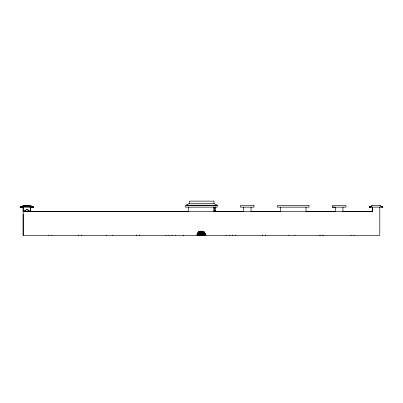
<?xml version="1.0" encoding="UTF-8"?>
<svg xmlns="http://www.w3.org/2000/svg" width="403" height="403" viewBox="0 0 403 403"><rect width="100%" height="100%" fill="white"/><g stroke="black" fill="none" stroke-linecap="round" stroke-linejoin="round"><path stroke-width="0.6" d="M379.792 207.127L379.792 235.412L23.162 235.412L23.162 214.235M30.699 207.142L30.699 211.691L30.699 207.152L23.162 205.646M232.733 235.08L232.733 235.412L232.733 235.02M342.933 207.152L342.933 211.691L372.256 211.691L372.256 207.127L372.256 211.857M24.13 211.676L24.18 211.51A3.033 3.033 0 0 1 25.303 210.235M23.233 207.152L20.15 207.152L23.162 205.616L30.699 205.616L33.711 207.157L30.628 207.152M379.792 205.616L382.805 207.157L379.792 205.616L372.256 205.616L369.244 207.157L371.092 206.91M369.244 207.127L370.372 206.87L369.244 207.127L372.256 205.616M189.385 203.525L185.919 205.228L217.474 205.228L214.008 203.525L189.385 203.525L189.385 201.127L214.008 201.127L214.008 203.525M20.15 207.152L26.93 205.616L33.711 207.152L26.93 205.646L20.15 207.142L33.711 207.152L26.93 205.651L20.15 207.152L26.93 205.646M370.352 206.875L369.213 207.127L382.85 207.127L381.712 206.875M332.324 207.152L345.95 207.152L345.95 205.616L332.324 205.616L332.324 207.152L335.336 207.157L335.336 211.691L306.028 211.691L306.028 207.152M213.706 207.928L215.514 207.928M214.008 210.452L215.514 210.452M213.706 211.53L215.514 211.53L215.514 206.85M372.281 211.676L23.162 211.676L23.162 207.152L23.162 235.412M23.918 211.691L188.438 211.691L188.438 207.152M198.367 231.735L204.029 231.735M198.367 232.037L204.659 232.037M198.367 232.35L204.659 232.35M197.737 232.667L204.659 232.667M197.737 232.969L204.659 232.969M197.107 233.272L205.288 233.272M197.107 233.574L205.288 233.574M197.107 233.876L205.288 233.876M197.107 234.188L205.913 234.188M197.107 234.506L205.913 234.506M197.107 234.808L205.913 234.808M197.107 235.095L205.913 235.095M381.57 206.966L382.805 207.127M354.116 235.08L354.116 235.412M351.099 235.08L351.099 235.412M323.015 235.08L323.015 235.412A1.506 1.506 0 0 0 322.964 235.02M320.002 235.08L320.002 235.412A1.506 1.506 0 0 1 320.053 235.02M294.931 235.08L294.931 235.412M288.906 235.08L288.906 235.412M280.347 207.152L280.347 211.691L251.039 211.691L251.039 207.152M265.34 235.08L265.34 235.412A1.441 1.441 0 0 0 265.29 235.04M262.459 235.08L262.459 235.412A1.441 1.441 0 0 1 262.509 235.04M243.427 207.152L243.427 211.691L214.119 211.691L214.119 207.152M229.72 235.02L229.72 235.412M226.043 235.095L226.043 235.412M214.008 205.228L214.008 205.767M214.008 206.85L214.008 211.787M189.385 205.228L189.385 205.767M183.219 235.412L183.219 235.946M175.723 235.095L175.723 235.412M172.046 235.02L172.046 235.412M169.033 235.02L169.033 235.412M166.021 235.08L166.021 235.412M139.317 235.08L139.317 235.412A1.506 1.506 0 0 0 139.262 235.02M136.3 235.08L136.3 235.412A1.506 1.506 0 0 1 136.355 235.02M112.734 235.08L112.734 235.412M106.704 235.08L106.704 235.412M81.628 235.08L81.628 235.412A1.506 1.506 0 0 0 81.577 235.02M78.615 235.08L78.615 235.412A1.506 1.506 0 0 1 78.666 235.02M51.856 235.08L51.856 235.412M48.844 235.08L48.844 235.412M30.699 205.616L30.699 206.643M196.996 235.412A4.282 4.282 0 0 1 201.278 231.131A4.282 4.282 0 0 1 205.56 235.412M262.459 235.412A1.441 1.441 0 0 1 262.494 235.025M265.305 235.025A1.441 1.441 0 0 1 265.34 235.412M24.195 211.525A3.028 3.028 0 0 1 29.661 211.525A3.033 3.033 0 0 0 26.079 209.882M235.75 235.08L235.75 235.412L235.75 235.08M217.131 205.616L185.425 205.616L185.425 207.152L217.131 207.152L217.131 205.616M254.051 205.616L240.415 205.616L240.415 207.152L254.051 207.152L254.051 205.616M309.041 205.616L277.335 205.616L277.335 207.152L309.041 207.152L309.041 205.616"/></g></svg>
